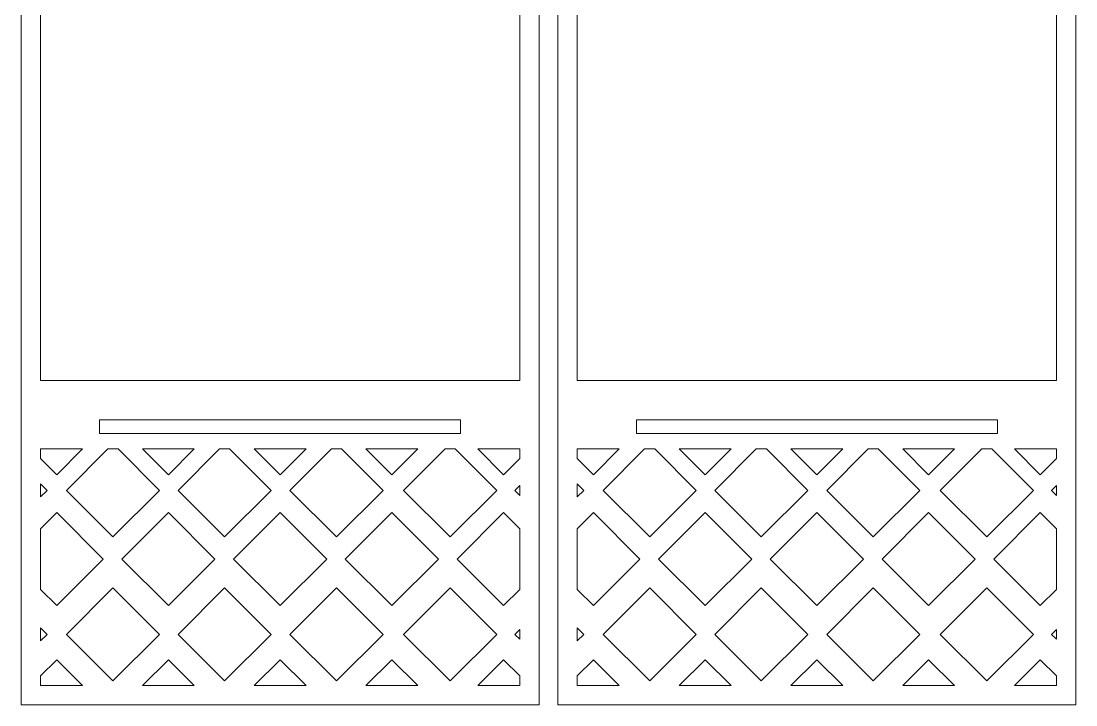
# Model space of a CAD drawing. Header units: millimetres. Extents: x 163 to 1207, y -313 to 489.
# Drawn here: x 891.9 to 1125, y 23 to 174.2 of the extents above; entities that cross this region are included whole.
import ezdxf

# ---------------------------------------------------------------- set-up
doc = ezdxf.new("R2010")
doc.units = ezdxf.units.MM
doc.header["$MEASUREMENT"] = 0
doc.layers.add('layer 1', color=7, linetype='Continuous')

msp = doc.modelspace()

# ---------------------------------------------------------------- linework, layer by layer
at = {"layer": 'layer 1', "lineweight": 15}
for points, knots in [([(989.0258, 322.2935), (989.0258, 322.2935), (989.0258, 325.2848), (989.0258, 325.2848), (989.0258, 325.2848), (989.0258, 325.2848), (909.2259, 325.2848), (909.2259, 325.2848), (909.2259, 325.2848), (909.2259, 325.2848), (909.2259, 322.2935), (909.2259, 322.2935), (909.2259, 322.2935), (909.2259, 322.2935), (891.8655, 322.2935), (891.8655, 322.2935), (891.8655, 322.2935), (891.8655, 322.2935), (891.8655, 23.0427), (891.8655, 23.0427), (891.8655, 23.0427), (891.8655, 23.0427), (1006.3845, 23.0427), (1006.3845, 23.0427), (1006.3845, 23.0427), (1006.3845, 23.0427), (1006.3845, 322.2935), (1006.3845, 322.2935), (1006.3845, 322.2935), (1006.3845, 322.2935), (989.0258, 322.2935), (989.0258, 322.2935)], [0, 0, 0, 0, 0.11111111, 0.11111111, 0.11111111, 0.11111111, 0.22222222, 0.22222222, 0.22222222, 0.22222222, 0.33333333, 0.33333333, 0.33333333, 0.33333333, 0.44444444, 0.44444444, 0.44444444, 0.44444444, 0.55555556, 0.55555556, 0.55555556, 0.55555556, 0.66666667, 0.66666667, 0.66666667, 0.66666667, 0.77777778, 0.77777778, 0.77777778, 0.77777778, 1, 1, 1, 1]), ([(1107.6604, 322.2935), (1107.6604, 322.2935), (1107.6604, 325.2848), (1107.6604, 325.2848), (1107.6604, 325.2848), (1107.6604, 325.2848), (1027.8609, 325.2848), (1027.8609, 325.2848), (1027.8609, 325.2848), (1027.8609, 325.2848), (1027.8609, 322.2935), (1027.8609, 322.2935), (1027.8609, 322.2935), (1027.8609, 322.2935), (1010.5006, 322.2935), (1010.5006, 322.2935), (1010.5006, 322.2935), (1010.5006, 322.2935), (1010.5006, 23.0427), (1010.5006, 23.0427), (1010.5006, 23.0427), (1010.5006, 23.0427), (1125.0185, 23.0427), (1125.0185, 23.0427), (1125.0185, 23.0427), (1125.0185, 23.0427), (1125.0185, 322.2935), (1125.0185, 322.2935), (1125.0185, 322.2935), (1125.0185, 322.2935), (1107.6604, 322.2935), (1107.6604, 322.2935)], [0, 0, 0, 0, 0.11111111, 0.11111111, 0.11111111, 0.11111111, 0.22222222, 0.22222222, 0.22222222, 0.22222222, 0.33333333, 0.33333333, 0.33333333, 0.33333333, 0.44444444, 0.44444444, 0.44444444, 0.44444444, 0.55555556, 0.55555556, 0.55555556, 0.55555556, 0.66666667, 0.66666667, 0.66666667, 0.66666667, 0.77777778, 0.77777778, 0.77777778, 0.77777778, 1, 1, 1, 1]), ([(988.8316, 94.7657), (988.8316, 94.7657), (1002.0752, 94.7657), (1002.0752, 94.7657), (1002.0752, 94.7657), (1002.0752, 94.7657), (1002.0752, 223.9203), (1002.0752, 223.9203), (1002.0752, 223.9203), (1002.0752, 223.9203), (994.3813, 227.9874), (994.3813, 227.9874), (994.3813, 227.9874), (994.3813, 227.9874), (994.3776, 227.9893), (994.3776, 227.9893), (994.3776, 227.9893), (994.4088, 228.4658), (994.4248, 228.9477), (994.4248, 229.4314), (994.4248, 229.4314), (994.4248, 241.7778), (984.4125, 251.7899), (972.0667, 251.7899), (972.0667, 251.7899), (971.191, 251.7899), (970.3254, 251.7383), (969.4753, 251.6394), (969.4753, 251.6394), (969.4753, 251.6394), (969.4756, 251.6416), (969.4756, 251.6416), (969.4756, 251.6416), (969.4756, 251.6416), (966.0846, 259.8876), (966.0846, 259.8876), (966.0846, 259.8876), (966.0846, 259.8876), (932.1655, 259.8876), (932.1655, 259.8876), (932.1655, 259.8876), (932.1655, 259.8876), (928.775, 251.6416), (928.775, 251.6416), (928.775, 251.6416), (928.775, 251.6416), (928.7729, 251.6395), (928.7729, 251.6395), (928.7729, 251.6395), (927.9221, 251.7387), (927.0587, 251.7899), (926.1827, 251.7899), (926.1827, 251.7899), (913.8355, 251.7899), (903.8228, 241.7774), (903.8228, 229.4314), (903.8228, 229.4314), (903.8228, 228.9478), (903.8411, 228.4658), (903.8701, 227.9892), (903.8701, 227.9892), (903.8701, 227.9892), (903.8688, 227.9874), (903.8688, 227.9874), (903.8688, 227.9874), (903.8688, 227.9874), (896.1749, 223.9203), (896.1749, 223.9203), (896.1749, 223.9203), (896.1749, 223.9203), (896.1749, 94.7657), (896.1749, 94.7657), (896.1749, 94.7657), (896.1749, 94.7657), (988.8316, 94.7657), (988.8316, 94.7657)], [0, 0, 0, 0, 0.05, 0.05, 0.05, 0.05, 0.1, 0.1, 0.1, 0.1, 0.15, 0.15, 0.15, 0.15, 0.2, 0.2, 0.2, 0.2, 0.25, 0.25, 0.25, 0.25, 0.3, 0.3, 0.3, 0.3, 0.35, 0.35, 0.35, 0.35, 0.4, 0.4, 0.4, 0.4, 0.45, 0.45, 0.45, 0.45, 0.5, 0.5, 0.5, 0.5, 0.55, 0.55, 0.55, 0.55, 0.6, 0.6, 0.6, 0.6, 0.65, 0.65, 0.65, 0.65, 0.7, 0.7, 0.7, 0.7, 0.75, 0.75, 0.75, 0.75, 0.8, 0.8, 0.8, 0.8, 0.85, 0.85, 0.85, 0.85, 0.9, 0.9, 0.9, 0.9, 1, 1, 1, 1]), ([(1107.466, 94.7657), (1107.466, 94.7657), (1120.7102, 94.7657), (1120.7102, 94.7657), (1120.7102, 94.7657), (1120.7102, 94.7657), (1120.7102, 223.9203), (1120.7102, 223.9203), (1120.7102, 223.9203), (1120.7102, 223.9203), (1113.0159, 227.9874), (1113.0159, 227.9874), (1113.0159, 227.9874), (1113.0159, 227.9874), (1113.0127, 227.9893), (1113.0127, 227.9893), (1113.0127, 227.9893), (1113.0433, 228.4658), (1113.0596, 228.9477), (1113.0596, 229.4314), (1113.0596, 229.4314), (1113.0596, 241.7778), (1103.047, 251.7899), (1090.7017, 251.7899), (1090.7017, 251.7899), (1089.8261, 251.7899), (1088.9604, 251.7383), (1088.1098, 251.6394), (1088.1098, 251.6394), (1088.1098, 251.6394), (1088.11, 251.6416), (1088.11, 251.6416), (1088.11, 251.6416), (1088.11, 251.6416), (1084.7197, 259.8876), (1084.7197, 259.8876), (1084.7197, 259.8876), (1084.7197, 259.8876), (1050.7999, 259.8876), (1050.7999, 259.8876), (1050.7999, 259.8876), (1050.7999, 259.8876), (1047.4091, 251.6416), (1047.4091, 251.6416), (1047.4091, 251.6416), (1047.4091, 251.6416), (1047.4091, 251.6395), (1047.4091, 251.6395), (1047.4091, 251.6395), (1046.5592, 251.7387), (1045.6955, 251.7899), (1044.8177, 251.7899), (1044.8177, 251.7899), (1032.4721, 251.7899), (1022.4591, 241.7774), (1022.4591, 229.4314), (1022.4591, 229.4314), (1022.4591, 228.9478), (1022.4778, 228.4658), (1022.5069, 227.9892), (1022.5069, 227.9892), (1022.5069, 227.9892), (1022.5032, 227.9874), (1022.5032, 227.9874), (1022.5032, 227.9874), (1022.5032, 227.9874), (1014.8094, 223.9203), (1014.8094, 223.9203), (1014.8094, 223.9203), (1014.8094, 223.9203), (1014.8094, 94.7657), (1014.8094, 94.7657), (1014.8094, 94.7657), (1014.8094, 94.7657), (1107.466, 94.7657), (1107.466, 94.7657)], [0, 0, 0, 0, 0.05, 0.05, 0.05, 0.05, 0.1, 0.1, 0.1, 0.1, 0.15, 0.15, 0.15, 0.15, 0.2, 0.2, 0.2, 0.2, 0.25, 0.25, 0.25, 0.25, 0.3, 0.3, 0.3, 0.3, 0.35, 0.35, 0.35, 0.35, 0.4, 0.4, 0.4, 0.4, 0.45, 0.45, 0.45, 0.45, 0.5, 0.5, 0.5, 0.5, 0.55, 0.55, 0.55, 0.55, 0.6, 0.6, 0.6, 0.6, 0.65, 0.65, 0.65, 0.65, 0.7, 0.7, 0.7, 0.7, 0.75, 0.75, 0.75, 0.75, 0.8, 0.8, 0.8, 0.8, 0.85, 0.85, 0.85, 0.85, 0.9, 0.9, 0.9, 0.9, 1, 1, 1, 1]), ([(909.2259, 86.0395), (909.2259, 86.0395), (989.0258, 86.0395), (989.0258, 86.0395), (989.0258, 86.0395), (989.0258, 86.0395), (989.0258, 83.0468), (989.0258, 83.0468), (989.0258, 83.0468), (989.0258, 83.0468), (909.2259, 83.0468), (909.2259, 83.0468), (909.2259, 83.0468), (909.2259, 83.0468), (909.2259, 86.0395), (909.2259, 86.0395)], [0, 0, 0, 0, 0.2, 0.2, 0.2, 0.2, 0.4, 0.4, 0.4, 0.4, 0.6, 0.6, 0.6, 0.6, 1, 1, 1, 1]), ([(1027.8609, 86.0395), (1027.8609, 86.0395), (1107.6604, 86.0395), (1107.6604, 86.0395), (1107.6604, 86.0395), (1107.6604, 86.0395), (1107.6604, 83.0468), (1107.6604, 83.0468), (1107.6604, 83.0468), (1107.6604, 83.0468), (1027.8609, 83.0468), (1027.8609, 83.0468), (1027.8609, 83.0468), (1027.8609, 83.0468), (1027.8609, 86.0395), (1027.8609, 86.0395)], [0, 0, 0, 0, 0.2, 0.2, 0.2, 0.2, 0.4, 0.4, 0.4, 0.4, 0.6, 0.6, 0.6, 0.6, 1, 1, 1, 1]), ([(896.1749, 79.6179), (896.1749, 79.6179), (905.4597, 79.6179), (905.4597, 79.6179), (905.4597, 79.6179), (905.4597, 79.6179), (899.7415, 73.8992), (899.7415, 73.8992), (899.7415, 73.8992), (899.7415, 73.8992), (896.1749, 77.4642), (896.1749, 77.4642), (896.1749, 77.4642), (896.1749, 77.4642), (896.1749, 79.6179), (896.1749, 79.6179)], [0, 0, 0, 0, 0.2, 0.2, 0.2, 0.2, 0.4, 0.4, 0.4, 0.4, 0.6, 0.6, 0.6, 0.6, 1, 1, 1, 1]), ([(911.0569, 79.6179), (911.0569, 79.6179), (913.2982, 79.6179), (913.2982, 79.6179), (913.2982, 79.6179), (913.2982, 79.6179), (922.4658, 70.4502), (922.4658, 70.4502), (922.4658, 70.4502), (922.4658, 70.4502), (912.177, 60.1607), (912.177, 60.1607), (912.177, 60.1607), (912.177, 60.1607), (901.8893, 70.4502), (901.8893, 70.4502), (901.8893, 70.4502), (901.8893, 70.4502), (911.0569, 79.6179), (911.0569, 79.6179)], [0, 0, 0, 0, 0.16666667, 0.16666667, 0.16666667, 0.16666667, 0.33333333, 0.33333333, 0.33333333, 0.33333333, 0.5, 0.5, 0.5, 0.5, 0.66666667, 0.66666667, 0.66666667, 0.66666667, 1, 1, 1, 1]), ([(918.7144, 79.6179), (918.7144, 79.6179), (930.1512, 79.6179), (930.1512, 79.6179), (930.1512, 79.6179), (930.1512, 79.6179), (924.433, 73.8992), (924.433, 73.8992), (924.433, 73.8992), (924.433, 73.8992), (918.7144, 79.6179), (918.7144, 79.6179)], [0, 0, 0, 0, 0.25, 0.25, 0.25, 0.25, 0.5, 0.5, 0.5, 0.5, 1, 1, 1, 1]), ([(935.7167, 79.6179), (935.7167, 79.6179), (937.9591, 79.6179), (937.9591, 79.6179), (937.9591, 79.6179), (937.9591, 79.6179), (947.1266, 70.4502), (947.1266, 70.4502), (947.1266, 70.4502), (947.1266, 70.4502), (936.839, 60.1607), (936.839, 60.1607), (936.839, 60.1607), (936.839, 60.1607), (926.5491, 70.4502), (926.5491, 70.4502), (926.5491, 70.4502), (926.5491, 70.4502), (935.7167, 79.6179), (935.7167, 79.6179)], [0, 0, 0, 0, 0.16666667, 0.16666667, 0.16666667, 0.16666667, 0.33333333, 0.33333333, 0.33333333, 0.33333333, 0.5, 0.5, 0.5, 0.5, 0.66666667, 0.66666667, 0.66666667, 0.66666667, 1, 1, 1, 1]), ([(943.4074, 79.6179), (943.4074, 79.6179), (954.8442, 79.6179), (954.8442, 79.6179), (954.8442, 79.6179), (954.8442, 79.6179), (949.126, 73.8992), (949.126, 73.8992), (949.126, 73.8992), (949.126, 73.8992), (943.4074, 79.6179), (943.4074, 79.6179)], [0, 0, 0, 0, 0.25, 0.25, 0.25, 0.25, 0.5, 0.5, 0.5, 0.5, 1, 1, 1, 1]), ([(960.4689, 79.6179), (960.4689, 79.6179), (962.7107, 79.6179), (962.7107, 79.6179), (962.7107, 79.6179), (962.7107, 79.6179), (971.8782, 70.4502), (971.8782, 70.4502), (971.8782, 70.4502), (971.8782, 70.4502), (961.5891, 60.1607), (961.5891, 60.1607), (961.5891, 60.1607), (961.5891, 60.1607), (951.3014, 70.4502), (951.3014, 70.4502), (951.3014, 70.4502), (951.3014, 70.4502), (960.4689, 79.6179), (960.4689, 79.6179)], [0, 0, 0, 0, 0.16666667, 0.16666667, 0.16666667, 0.16666667, 0.33333333, 0.33333333, 0.33333333, 0.33333333, 0.5, 0.5, 0.5, 0.5, 0.66666667, 0.66666667, 0.66666667, 0.66666667, 1, 1, 1, 1]), ([(968.101, 79.6179), (968.101, 79.6179), (979.5357, 79.6179), (979.5357, 79.6179), (979.5357, 79.6179), (979.5357, 79.6179), (973.8176, 73.8992), (973.8176, 73.8992), (973.8176, 73.8992), (973.8176, 73.8992), (968.101, 79.6179), (968.101, 79.6179)], [0, 0, 0, 0, 0.25, 0.25, 0.25, 0.25, 0.5, 0.5, 0.5, 0.5, 1, 1, 1, 1]), ([(985.58, 79.6179), (985.58, 79.6179), (987.8213, 79.6179), (987.8213, 79.6179), (987.8213, 79.6179), (987.8213, 79.6179), (996.991, 70.4502), (996.991, 70.4502), (996.991, 70.4502), (996.991, 70.4502), (986.7023, 60.1607), (986.7023, 60.1607), (986.7023, 60.1607), (986.7023, 60.1607), (976.4125, 70.4502), (976.4125, 70.4502), (976.4125, 70.4502), (976.4125, 70.4502), (985.58, 79.6179), (985.58, 79.6179)], [0, 0, 0, 0, 0.16666667, 0.16666667, 0.16666667, 0.16666667, 0.33333333, 0.33333333, 0.33333333, 0.33333333, 0.5, 0.5, 0.5, 0.5, 0.66666667, 0.66666667, 0.66666667, 0.66666667, 1, 1, 1, 1]), ([(992.7919, 79.6179), (992.7919, 79.6179), (1002.0752, 79.6179), (1002.0752, 79.6179), (1002.0752, 79.6179), (1002.0752, 79.6179), (1002.0752, 77.4642), (1002.0752, 77.4642), (1002.0752, 77.4642), (1002.0752, 77.4642), (998.5101, 73.8992), (998.5101, 73.8992), (998.5101, 73.8992), (998.5101, 73.8992), (992.7919, 79.6179), (992.7919, 79.6179)], [0, 0, 0, 0, 0.2, 0.2, 0.2, 0.2, 0.4, 0.4, 0.4, 0.4, 0.6, 0.6, 0.6, 0.6, 1, 1, 1, 1]), ([(1014.8094, 79.6179), (1014.8094, 79.6179), (1024.0926, 79.6179), (1024.0926, 79.6179), (1024.0926, 79.6179), (1024.0926, 79.6179), (1018.3761, 73.8992), (1018.3761, 73.8992), (1018.3761, 73.8992), (1018.3761, 73.8992), (1014.8094, 77.4642), (1014.8094, 77.4642), (1014.8094, 77.4642), (1014.8094, 77.4642), (1014.8094, 79.6179), (1014.8094, 79.6179)], [0, 0, 0, 0, 0.2, 0.2, 0.2, 0.2, 0.4, 0.4, 0.4, 0.4, 0.6, 0.6, 0.6, 0.6, 1, 1, 1, 1]), ([(1029.6915, 79.6179), (1029.6915, 79.6179), (1031.9332, 79.6179), (1031.9332, 79.6179), (1031.9332, 79.6179), (1031.9332, 79.6179), (1041.1008, 70.4502), (1041.1008, 70.4502), (1041.1008, 70.4502), (1041.1008, 70.4502), (1030.8115, 60.1607), (1030.8115, 60.1607), (1030.8115, 60.1607), (1030.8115, 60.1607), (1020.5238, 70.4502), (1020.5238, 70.4502), (1020.5238, 70.4502), (1020.5238, 70.4502), (1029.6915, 79.6179), (1029.6915, 79.6179)], [0, 0, 0, 0, 0.16666667, 0.16666667, 0.16666667, 0.16666667, 0.33333333, 0.33333333, 0.33333333, 0.33333333, 0.5, 0.5, 0.5, 0.5, 0.66666667, 0.66666667, 0.66666667, 0.66666667, 1, 1, 1, 1]), ([(1037.3494, 79.6179), (1037.3494, 79.6179), (1048.7856, 79.6179), (1048.7856, 79.6179), (1048.7856, 79.6179), (1048.7856, 79.6179), (1043.0676, 73.8992), (1043.0676, 73.8992), (1043.0676, 73.8992), (1043.0676, 73.8992), (1037.3494, 79.6179), (1037.3494, 79.6179)], [0, 0, 0, 0, 0.25, 0.25, 0.25, 0.25, 0.5, 0.5, 0.5, 0.5, 1, 1, 1, 1]), ([(1054.3518, 79.6179), (1054.3518, 79.6179), (1056.593, 79.6179), (1056.593, 79.6179), (1056.593, 79.6179), (1056.593, 79.6179), (1065.7611, 70.4502), (1065.7611, 70.4502), (1065.7611, 70.4502), (1065.7611, 70.4502), (1055.4739, 60.1607), (1055.4739, 60.1607), (1055.4739, 60.1607), (1055.4739, 60.1607), (1045.1841, 70.4502), (1045.1841, 70.4502), (1045.1841, 70.4502), (1045.1841, 70.4502), (1054.3518, 79.6179), (1054.3518, 79.6179)], [0, 0, 0, 0, 0.16666667, 0.16666667, 0.16666667, 0.16666667, 0.33333333, 0.33333333, 0.33333333, 0.33333333, 0.5, 0.5, 0.5, 0.5, 0.66666667, 0.66666667, 0.66666667, 0.66666667, 1, 1, 1, 1]), ([(1062.0424, 79.6179), (1062.0424, 79.6179), (1073.4792, 79.6179), (1073.4792, 79.6179), (1073.4792, 79.6179), (1073.4792, 79.6179), (1067.7606, 73.8992), (1067.7606, 73.8992), (1067.7606, 73.8992), (1067.7606, 73.8992), (1062.0424, 79.6179), (1062.0424, 79.6179)], [0, 0, 0, 0, 0.25, 0.25, 0.25, 0.25, 0.5, 0.5, 0.5, 0.5, 1, 1, 1, 1]), ([(1079.1039, 79.6179), (1079.1039, 79.6179), (1081.3452, 79.6179), (1081.3452, 79.6179), (1081.3452, 79.6179), (1081.3452, 79.6179), (1090.5128, 70.4502), (1090.5128, 70.4502), (1090.5128, 70.4502), (1090.5128, 70.4502), (1080.2235, 60.1607), (1080.2235, 60.1607), (1080.2235, 60.1607), (1080.2235, 60.1607), (1069.9364, 70.4502), (1069.9364, 70.4502), (1069.9364, 70.4502), (1069.9364, 70.4502), (1079.1039, 79.6179), (1079.1039, 79.6179)], [0, 0, 0, 0, 0.16666667, 0.16666667, 0.16666667, 0.16666667, 0.33333333, 0.33333333, 0.33333333, 0.33333333, 0.5, 0.5, 0.5, 0.5, 0.66666667, 0.66666667, 0.66666667, 0.66666667, 1, 1, 1, 1]), ([(1086.7355, 79.6179), (1086.7355, 79.6179), (1098.1703, 79.6179), (1098.1703, 79.6179), (1098.1703, 79.6179), (1098.1703, 79.6179), (1092.4521, 73.8992), (1092.4521, 73.8992), (1092.4521, 73.8992), (1092.4521, 73.8992), (1086.7355, 79.6179), (1086.7355, 79.6179)], [0, 0, 0, 0, 0.25, 0.25, 0.25, 0.25, 0.5, 0.5, 0.5, 0.5, 1, 1, 1, 1]), ([(1104.2151, 79.6179), (1104.2151, 79.6179), (1106.4563, 79.6179), (1106.4563, 79.6179), (1106.4563, 79.6179), (1106.4563, 79.6179), (1115.6239, 70.4502), (1115.6239, 70.4502), (1115.6239, 70.4502), (1115.6239, 70.4502), (1105.3367, 60.1607), (1105.3367, 60.1607), (1105.3367, 60.1607), (1105.3367, 60.1607), (1095.0469, 70.4502), (1095.0469, 70.4502), (1095.0469, 70.4502), (1095.0469, 70.4502), (1104.2151, 79.6179), (1104.2151, 79.6179)], [0, 0, 0, 0, 0.16666667, 0.16666667, 0.16666667, 0.16666667, 0.33333333, 0.33333333, 0.33333333, 0.33333333, 0.5, 0.5, 0.5, 0.5, 0.66666667, 0.66666667, 0.66666667, 0.66666667, 1, 1, 1, 1]), ([(1111.4271, 79.6179), (1111.4271, 79.6179), (1120.7102, 79.6179), (1120.7102, 79.6179), (1120.7102, 79.6179), (1120.7102, 79.6179), (1120.7102, 77.4642), (1120.7102, 77.4642), (1120.7102, 77.4642), (1120.7102, 77.4642), (1117.1451, 73.8992), (1117.1451, 73.8992), (1117.1451, 73.8992), (1117.1451, 73.8992), (1111.4271, 79.6179), (1111.4271, 79.6179)], [0, 0, 0, 0, 0.2, 0.2, 0.2, 0.2, 0.4, 0.4, 0.4, 0.4, 0.6, 0.6, 0.6, 0.6, 1, 1, 1, 1]), ([(896.1749, 69.0002), (896.1749, 69.0002), (896.1749, 71.8995), (896.1749, 71.8995), (896.1749, 71.8995), (896.1749, 71.8995), (897.6243, 70.4502), (897.6243, 70.4502), (897.6243, 70.4502), (897.6243, 70.4502), (896.1749, 69.0002), (896.1749, 69.0002)], [0, 0, 0, 0, 0.25, 0.25, 0.25, 0.25, 0.5, 0.5, 0.5, 0.5, 1, 1, 1, 1]), ([(1002.0752, 71.5424), (1002.0752, 71.5424), (1002.0752, 69.3573), (1002.0752, 69.3573), (1002.0752, 69.3573), (1002.0752, 69.3573), (1000.983, 70.4502), (1000.983, 70.4502), (1000.983, 70.4502), (1000.983, 70.4502), (1002.0752, 71.5424), (1002.0752, 71.5424)], [0, 0, 0, 0, 0.25, 0.25, 0.25, 0.25, 0.5, 0.5, 0.5, 0.5, 1, 1, 1, 1]), ([(1014.8094, 69.0002), (1014.8094, 69.0002), (1014.8094, 71.8995), (1014.8094, 71.8995), (1014.8094, 71.8995), (1014.8094, 71.8995), (1016.2594, 70.4502), (1016.2594, 70.4502), (1016.2594, 70.4502), (1016.2594, 70.4502), (1014.8094, 69.0002), (1014.8094, 69.0002)], [0, 0, 0, 0, 0.25, 0.25, 0.25, 0.25, 0.5, 0.5, 0.5, 0.5, 1, 1, 1, 1]), ([(1120.7102, 71.5424), (1120.7102, 71.5424), (1120.7102, 69.3573), (1120.7102, 69.3573), (1120.7102, 69.3573), (1120.7102, 69.3573), (1119.6181, 70.4502), (1119.6181, 70.4502), (1119.6181, 70.4502), (1119.6181, 70.4502), (1120.7102, 71.5424), (1120.7102, 71.5424)], [0, 0, 0, 0, 0.25, 0.25, 0.25, 0.25, 0.5, 0.5, 0.5, 0.5, 1, 1, 1, 1]), ([(896.1749, 48.5426), (896.1749, 48.5426), (896.1749, 61.9878), (896.1749, 61.9878), (896.1749, 61.9878), (896.1749, 61.9878), (899.7415, 65.5526), (899.7415, 65.5526), (899.7415, 65.5526), (899.7415, 65.5526), (910.0287, 55.2652), (910.0287, 55.2652), (910.0287, 55.2652), (910.0287, 55.2652), (899.7415, 44.9762), (899.7415, 44.9762), (899.7415, 44.9762), (899.7415, 44.9762), (896.1749, 48.5426), (896.1749, 48.5426)], [0, 0, 0, 0, 0.16666667, 0.16666667, 0.16666667, 0.16666667, 0.33333333, 0.33333333, 0.33333333, 0.33333333, 0.5, 0.5, 0.5, 0.5, 0.66666667, 0.66666667, 0.66666667, 0.66666667, 1, 1, 1, 1]), ([(914.1453, 55.2652), (914.1453, 55.2652), (924.433, 65.5526), (924.433, 65.5526), (924.433, 65.5526), (924.433, 65.5526), (934.7217, 55.2652), (934.7217, 55.2652), (934.7217, 55.2652), (934.7217, 55.2652), (924.433, 44.9762), (924.433, 44.9762), (924.433, 44.9762), (924.433, 44.9762), (914.1453, 55.2652), (914.1453, 55.2652)], [0, 0, 0, 0, 0.2, 0.2, 0.2, 0.2, 0.4, 0.4, 0.4, 0.4, 0.6, 0.6, 0.6, 0.6, 1, 1, 1, 1]), ([(938.8369, 55.2652), (938.8369, 55.2652), (949.126, 65.5526), (949.126, 65.5526), (949.126, 65.5526), (949.126, 65.5526), (959.4132, 55.2652), (959.4132, 55.2652), (959.4132, 55.2652), (959.4132, 55.2652), (949.126, 44.9762), (949.126, 44.9762), (949.126, 44.9762), (949.126, 44.9762), (938.8369, 55.2652), (938.8369, 55.2652)], [0, 0, 0, 0, 0.2, 0.2, 0.2, 0.2, 0.4, 0.4, 0.4, 0.4, 0.6, 0.6, 0.6, 0.6, 1, 1, 1, 1]), ([(963.5299, 55.2652), (963.5299, 55.2652), (973.8176, 65.5526), (973.8176, 65.5526), (973.8176, 65.5526), (973.8176, 65.5526), (984.1062, 55.2652), (984.1062, 55.2652), (984.1062, 55.2652), (984.1062, 55.2652), (973.8176, 44.9762), (973.8176, 44.9762), (973.8176, 44.9762), (973.8176, 44.9762), (963.5299, 55.2652), (963.5299, 55.2652)], [0, 0, 0, 0, 0.2, 0.2, 0.2, 0.2, 0.4, 0.4, 0.4, 0.4, 0.6, 0.6, 0.6, 0.6, 1, 1, 1, 1]), ([(1002.0752, 61.9878), (1002.0752, 61.9878), (1002.0752, 48.5426), (1002.0752, 48.5426), (1002.0752, 48.5426), (1002.0752, 48.5426), (998.5101, 44.9762), (998.5101, 44.9762), (998.5101, 44.9762), (998.5101, 44.9762), (988.2214, 55.2652), (988.2214, 55.2652), (988.2214, 55.2652), (988.2214, 55.2652), (998.5101, 65.5526), (998.5101, 65.5526), (998.5101, 65.5526), (998.5101, 65.5526), (1002.0752, 61.9878), (1002.0752, 61.9878)], [0, 0, 0, 0, 0.16666667, 0.16666667, 0.16666667, 0.16666667, 0.33333333, 0.33333333, 0.33333333, 0.33333333, 0.5, 0.5, 0.5, 0.5, 0.66666667, 0.66666667, 0.66666667, 0.66666667, 1, 1, 1, 1]), ([(1014.8094, 48.5426), (1014.8094, 48.5426), (1014.8094, 61.9878), (1014.8094, 61.9878), (1014.8094, 61.9878), (1014.8094, 61.9878), (1018.3761, 65.5526), (1018.3761, 65.5526), (1018.3761, 65.5526), (1018.3761, 65.5526), (1028.6638, 55.2652), (1028.6638, 55.2652), (1028.6638, 55.2652), (1028.6638, 55.2652), (1018.3761, 44.9762), (1018.3761, 44.9762), (1018.3761, 44.9762), (1018.3761, 44.9762), (1014.8094, 48.5426), (1014.8094, 48.5426)], [0, 0, 0, 0, 0.16666667, 0.16666667, 0.16666667, 0.16666667, 0.33333333, 0.33333333, 0.33333333, 0.33333333, 0.5, 0.5, 0.5, 0.5, 0.66666667, 0.66666667, 0.66666667, 0.66666667, 1, 1, 1, 1]), ([(1032.7804, 55.2652), (1032.7804, 55.2652), (1043.0676, 65.5526), (1043.0676, 65.5526), (1043.0676, 65.5526), (1043.0676, 65.5526), (1053.3568, 55.2652), (1053.3568, 55.2652), (1053.3568, 55.2652), (1053.3568, 55.2652), (1043.0676, 44.9762), (1043.0676, 44.9762), (1043.0676, 44.9762), (1043.0676, 44.9762), (1032.7804, 55.2652), (1032.7804, 55.2652)], [0, 0, 0, 0, 0.2, 0.2, 0.2, 0.2, 0.4, 0.4, 0.4, 0.4, 0.6, 0.6, 0.6, 0.6, 1, 1, 1, 1]), ([(1057.4719, 55.2652), (1057.4719, 55.2652), (1067.7606, 65.5526), (1067.7606, 65.5526), (1067.7606, 65.5526), (1067.7606, 65.5526), (1078.0483, 55.2652), (1078.0483, 55.2652), (1078.0483, 55.2652), (1078.0483, 55.2652), (1067.7606, 44.9762), (1067.7606, 44.9762), (1067.7606, 44.9762), (1067.7606, 44.9762), (1057.4719, 55.2652), (1057.4719, 55.2652)], [0, 0, 0, 0, 0.2, 0.2, 0.2, 0.2, 0.4, 0.4, 0.4, 0.4, 0.6, 0.6, 0.6, 0.6, 1, 1, 1, 1]), ([(1082.1644, 55.2652), (1082.1644, 55.2652), (1092.4521, 65.5526), (1092.4521, 65.5526), (1092.4521, 65.5526), (1092.4521, 65.5526), (1102.7414, 55.2652), (1102.7414, 55.2652), (1102.7414, 55.2652), (1102.7414, 55.2652), (1092.4521, 44.9762), (1092.4521, 44.9762), (1092.4521, 44.9762), (1092.4521, 44.9762), (1082.1644, 55.2652), (1082.1644, 55.2652)], [0, 0, 0, 0, 0.2, 0.2, 0.2, 0.2, 0.4, 0.4, 0.4, 0.4, 0.6, 0.6, 0.6, 0.6, 1, 1, 1, 1]), ([(1120.7102, 61.9878), (1120.7102, 61.9878), (1120.7102, 48.5426), (1120.7102, 48.5426), (1120.7102, 48.5426), (1120.7102, 48.5426), (1117.1451, 44.9762), (1117.1451, 44.9762), (1117.1451, 44.9762), (1117.1451, 44.9762), (1106.8558, 55.2652), (1106.8558, 55.2652), (1106.8558, 55.2652), (1106.8558, 55.2652), (1117.1451, 65.5526), (1117.1451, 65.5526), (1117.1451, 65.5526), (1117.1451, 65.5526), (1120.7102, 61.9878), (1120.7102, 61.9878)], [0, 0, 0, 0, 0.16666667, 0.16666667, 0.16666667, 0.16666667, 0.33333333, 0.33333333, 0.33333333, 0.33333333, 0.5, 0.5, 0.5, 0.5, 0.66666667, 0.66666667, 0.66666667, 0.66666667, 1, 1, 1, 1]), ([(901.8893, 38.6345), (901.8893, 38.6345), (912.177, 48.9221), (912.177, 48.9221), (912.177, 48.9221), (912.177, 48.9221), (922.4658, 38.6345), (922.4658, 38.6345), (922.4658, 38.6345), (922.4658, 38.6345), (912.177, 28.3452), (912.177, 28.3452), (912.177, 28.3452), (912.177, 28.3452), (901.8893, 38.6345), (901.8893, 38.6345)], [0, 0, 0, 0, 0.2, 0.2, 0.2, 0.2, 0.4, 0.4, 0.4, 0.4, 0.6, 0.6, 0.6, 0.6, 1, 1, 1, 1]), ([(926.5491, 38.6345), (926.5491, 38.6345), (936.839, 48.9221), (936.839, 48.9221), (936.839, 48.9221), (936.839, 48.9221), (947.1266, 38.6345), (947.1266, 38.6345), (947.1266, 38.6345), (947.1266, 38.6345), (936.839, 28.3452), (936.839, 28.3452), (936.839, 28.3452), (936.839, 28.3452), (926.5491, 38.6345), (926.5491, 38.6345)], [0, 0, 0, 0, 0.2, 0.2, 0.2, 0.2, 0.4, 0.4, 0.4, 0.4, 0.6, 0.6, 0.6, 0.6, 1, 1, 1, 1]), ([(951.3014, 38.6345), (951.3014, 38.6345), (961.5891, 48.9221), (961.5891, 48.9221), (961.5891, 48.9221), (961.5891, 48.9221), (971.8782, 38.6345), (971.8782, 38.6345), (971.8782, 38.6345), (971.8782, 38.6345), (961.5891, 28.3452), (961.5891, 28.3452), (961.5891, 28.3452), (961.5891, 28.3452), (951.3014, 38.6345), (951.3014, 38.6345)], [0, 0, 0, 0, 0.2, 0.2, 0.2, 0.2, 0.4, 0.4, 0.4, 0.4, 0.6, 0.6, 0.6, 0.6, 1, 1, 1, 1]), ([(976.4125, 38.6345), (976.4125, 38.6345), (986.7023, 48.9221), (986.7023, 48.9221), (986.7023, 48.9221), (986.7023, 48.9221), (996.991, 38.6345), (996.991, 38.6345), (996.991, 38.6345), (996.991, 38.6345), (986.7023, 28.3452), (986.7023, 28.3452), (986.7023, 28.3452), (986.7023, 28.3452), (976.4125, 38.6345), (976.4125, 38.6345)], [0, 0, 0, 0, 0.2, 0.2, 0.2, 0.2, 0.4, 0.4, 0.4, 0.4, 0.6, 0.6, 0.6, 0.6, 1, 1, 1, 1]), ([(1020.5238, 38.6345), (1020.5238, 38.6345), (1030.8115, 48.9221), (1030.8115, 48.9221), (1030.8115, 48.9221), (1030.8115, 48.9221), (1041.1008, 38.6345), (1041.1008, 38.6345), (1041.1008, 38.6345), (1041.1008, 38.6345), (1030.8115, 28.3452), (1030.8115, 28.3452), (1030.8115, 28.3452), (1030.8115, 28.3452), (1020.5238, 38.6345), (1020.5238, 38.6345)], [0, 0, 0, 0, 0.2, 0.2, 0.2, 0.2, 0.4, 0.4, 0.4, 0.4, 0.6, 0.6, 0.6, 0.6, 1, 1, 1, 1]), ([(1045.1841, 38.6345), (1045.1841, 38.6345), (1055.4739, 48.9221), (1055.4739, 48.9221), (1055.4739, 48.9221), (1055.4739, 48.9221), (1065.7611, 38.6345), (1065.7611, 38.6345), (1065.7611, 38.6345), (1065.7611, 38.6345), (1055.4739, 28.3452), (1055.4739, 28.3452), (1055.4739, 28.3452), (1055.4739, 28.3452), (1045.1841, 38.6345), (1045.1841, 38.6345)], [0, 0, 0, 0, 0.2, 0.2, 0.2, 0.2, 0.4, 0.4, 0.4, 0.4, 0.6, 0.6, 0.6, 0.6, 1, 1, 1, 1]), ([(1069.9364, 38.6345), (1069.9364, 38.6345), (1080.2235, 48.9221), (1080.2235, 48.9221), (1080.2235, 48.9221), (1080.2235, 48.9221), (1090.5128, 38.6345), (1090.5128, 38.6345), (1090.5128, 38.6345), (1090.5128, 38.6345), (1080.2235, 28.3452), (1080.2235, 28.3452), (1080.2235, 28.3452), (1080.2235, 28.3452), (1069.9364, 38.6345), (1069.9364, 38.6345)], [0, 0, 0, 0, 0.2, 0.2, 0.2, 0.2, 0.4, 0.4, 0.4, 0.4, 0.6, 0.6, 0.6, 0.6, 1, 1, 1, 1]), ([(1095.0469, 38.6345), (1095.0469, 38.6345), (1105.3367, 48.9221), (1105.3367, 48.9221), (1105.3367, 48.9221), (1105.3367, 48.9221), (1115.6239, 38.6345), (1115.6239, 38.6345), (1115.6239, 38.6345), (1115.6239, 38.6345), (1105.3367, 28.3452), (1105.3367, 28.3452), (1105.3367, 28.3452), (1105.3367, 28.3452), (1095.0469, 38.6345), (1095.0469, 38.6345)], [0, 0, 0, 0, 0.2, 0.2, 0.2, 0.2, 0.4, 0.4, 0.4, 0.4, 0.6, 0.6, 0.6, 0.6, 1, 1, 1, 1]), ([(896.1749, 37.1848), (896.1749, 37.1848), (896.1749, 40.0826), (896.1749, 40.0826), (896.1749, 40.0826), (896.1749, 40.0826), (897.6243, 38.6345), (897.6243, 38.6345), (897.6243, 38.6345), (897.6243, 38.6345), (896.1749, 37.1848), (896.1749, 37.1848)], [0, 0, 0, 0, 0.25, 0.25, 0.25, 0.25, 0.5, 0.5, 0.5, 0.5, 1, 1, 1, 1]), ([(1002.0752, 39.7268), (1002.0752, 39.7268), (1002.0752, 37.5424), (1002.0752, 37.5424), (1002.0752, 37.5424), (1002.0752, 37.5424), (1000.983, 38.6345), (1000.983, 38.6345), (1000.983, 38.6345), (1000.983, 38.6345), (1002.0752, 39.7268), (1002.0752, 39.7268)], [0, 0, 0, 0, 0.25, 0.25, 0.25, 0.25, 0.5, 0.5, 0.5, 0.5, 1, 1, 1, 1]), ([(1014.8094, 37.1848), (1014.8094, 37.1848), (1014.8094, 40.0826), (1014.8094, 40.0826), (1014.8094, 40.0826), (1014.8094, 40.0826), (1016.2594, 38.6345), (1016.2594, 38.6345), (1016.2594, 38.6345), (1016.2594, 38.6345), (1014.8094, 37.1848), (1014.8094, 37.1848)], [0, 0, 0, 0, 0.25, 0.25, 0.25, 0.25, 0.5, 0.5, 0.5, 0.5, 1, 1, 1, 1]), ([(1120.7102, 39.7268), (1120.7102, 39.7268), (1120.7102, 37.5424), (1120.7102, 37.5424), (1120.7102, 37.5424), (1120.7102, 37.5424), (1119.6181, 38.6345), (1119.6181, 38.6345), (1119.6181, 38.6345), (1119.6181, 38.6345), (1120.7102, 39.7268), (1120.7102, 39.7268)], [0, 0, 0, 0, 0.25, 0.25, 0.25, 0.25, 0.5, 0.5, 0.5, 0.5, 1, 1, 1, 1]), ([(905.4576, 27.2969), (905.4576, 27.2969), (896.1749, 27.2969), (896.1749, 27.2969), (896.1749, 27.2969), (896.1749, 27.2969), (896.1749, 29.4487), (896.1749, 29.4487), (896.1749, 29.4487), (896.1749, 29.4487), (899.7415, 33.0151), (899.7415, 33.0151), (899.7415, 33.0151), (899.7415, 33.0151), (905.4576, 27.2969), (905.4576, 27.2969)], [0, 0, 0, 0, 0.2, 0.2, 0.2, 0.2, 0.4, 0.4, 0.4, 0.4, 0.6, 0.6, 0.6, 0.6, 1, 1, 1, 1]), ([(930.1512, 27.2969), (930.1512, 27.2969), (918.7144, 27.2969), (918.7144, 27.2969), (918.7144, 27.2969), (918.7144, 27.2969), (924.433, 33.0151), (924.433, 33.0151), (924.433, 33.0151), (924.433, 33.0151), (930.1512, 27.2969), (930.1512, 27.2969)], [0, 0, 0, 0, 0.25, 0.25, 0.25, 0.25, 0.5, 0.5, 0.5, 0.5, 1, 1, 1, 1]), ([(954.8421, 27.2969), (954.8421, 27.2969), (943.4074, 27.2969), (943.4074, 27.2969), (943.4074, 27.2969), (943.4074, 27.2969), (949.126, 33.0151), (949.126, 33.0151), (949.126, 33.0151), (949.126, 33.0151), (954.8421, 27.2969), (954.8421, 27.2969)], [0, 0, 0, 0, 0.25, 0.25, 0.25, 0.25, 0.5, 0.5, 0.5, 0.5, 1, 1, 1, 1]), ([(979.5357, 27.2969), (979.5357, 27.2969), (968.101, 27.2969), (968.101, 27.2969), (968.101, 27.2969), (968.101, 27.2969), (973.8176, 33.0151), (973.8176, 33.0151), (973.8176, 33.0151), (973.8176, 33.0151), (979.5357, 27.2969), (979.5357, 27.2969)], [0, 0, 0, 0, 0.25, 0.25, 0.25, 0.25, 0.5, 0.5, 0.5, 0.5, 1, 1, 1, 1]), ([(1002.0752, 29.4487), (1002.0752, 29.4487), (1002.0752, 27.2969), (1002.0752, 27.2969), (1002.0752, 27.2969), (1002.0752, 27.2969), (992.7919, 27.2969), (992.7919, 27.2969), (992.7919, 27.2969), (992.7919, 27.2969), (998.5101, 33.0151), (998.5101, 33.0151), (998.5101, 33.0151), (998.5101, 33.0151), (1002.0752, 29.4487), (1002.0752, 29.4487)], [0, 0, 0, 0, 0.2, 0.2, 0.2, 0.2, 0.4, 0.4, 0.4, 0.4, 0.6, 0.6, 0.6, 0.6, 1, 1, 1, 1]), ([(1024.0926, 27.2969), (1024.0926, 27.2969), (1014.8094, 27.2969), (1014.8094, 27.2969), (1014.8094, 27.2969), (1014.8094, 27.2969), (1014.8094, 29.4487), (1014.8094, 29.4487), (1014.8094, 29.4487), (1014.8094, 29.4487), (1018.3761, 33.0151), (1018.3761, 33.0151), (1018.3761, 33.0151), (1018.3761, 33.0151), (1024.0926, 27.2969), (1024.0926, 27.2969)], [0, 0, 0, 0, 0.2, 0.2, 0.2, 0.2, 0.4, 0.4, 0.4, 0.4, 0.6, 0.6, 0.6, 0.6, 1, 1, 1, 1]), ([(1048.7856, 27.2969), (1048.7856, 27.2969), (1037.3494, 27.2969), (1037.3494, 27.2969), (1037.3494, 27.2969), (1037.3494, 27.2969), (1043.0676, 33.0151), (1043.0676, 33.0151), (1043.0676, 33.0151), (1043.0676, 33.0151), (1048.7856, 27.2969), (1048.7856, 27.2969)], [0, 0, 0, 0, 0.25, 0.25, 0.25, 0.25, 0.5, 0.5, 0.5, 0.5, 1, 1, 1, 1]), ([(1073.4771, 27.2969), (1073.4771, 27.2969), (1062.0424, 27.2969), (1062.0424, 27.2969), (1062.0424, 27.2969), (1062.0424, 27.2969), (1067.7606, 33.0151), (1067.7606, 33.0151), (1067.7606, 33.0151), (1067.7606, 33.0151), (1073.4771, 27.2969), (1073.4771, 27.2969)], [0, 0, 0, 0, 0.25, 0.25, 0.25, 0.25, 0.5, 0.5, 0.5, 0.5, 1, 1, 1, 1]), ([(1098.1703, 27.2969), (1098.1703, 27.2969), (1086.7355, 27.2969), (1086.7355, 27.2969), (1086.7355, 27.2969), (1086.7355, 27.2969), (1092.4521, 33.0151), (1092.4521, 33.0151), (1092.4521, 33.0151), (1092.4521, 33.0151), (1098.1703, 27.2969), (1098.1703, 27.2969)], [0, 0, 0, 0, 0.25, 0.25, 0.25, 0.25, 0.5, 0.5, 0.5, 0.5, 1, 1, 1, 1]), ([(1120.7102, 29.4487), (1120.7102, 29.4487), (1120.7102, 27.2969), (1120.7102, 27.2969), (1120.7102, 27.2969), (1120.7102, 27.2969), (1111.4271, 27.2969), (1111.4271, 27.2969), (1111.4271, 27.2969), (1111.4271, 27.2969), (1117.1451, 33.0151), (1117.1451, 33.0151), (1117.1451, 33.0151), (1117.1451, 33.0151), (1120.7102, 29.4487), (1120.7102, 29.4487)], [0, 0, 0, 0, 0.2, 0.2, 0.2, 0.2, 0.4, 0.4, 0.4, 0.4, 0.6, 0.6, 0.6, 0.6, 1, 1, 1, 1])]:
    msp.add_open_spline(points, degree=3, knots=knots, dxfattribs=at)

doc.saveas('drawing.dxf')
